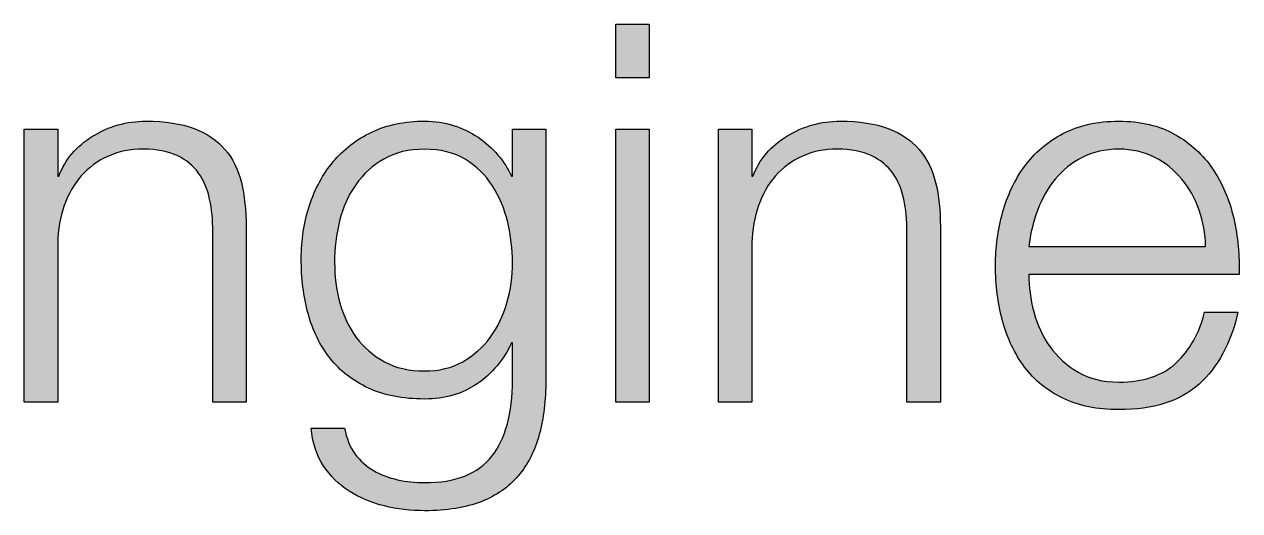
# Paper-space layout 'A4mask' of a CAD drawing. Extents: x 62 to 256, y -11 to 268.
# Drawn here: x 219.66 to 228.97, y 241.75 to 245.48 of the extents above; entities that cross this region are included whole.
import ezdxf
from ezdxf.enums import TextEntityAlignment as Align

# ---------------------------------------------------------------- set-up
doc = ezdxf.new("R2010")
doc.units = 0
doc.layers.get('0').update_dxf_attribs({"linetype": 'CONTINUOUS'})
doc.layers.get('Defpoints').update_dxf_attribs({"linetype": 'CONTINUOUS'})
doc.layers.add('JPP_Mask', color=7, linetype='CONTINUOUS')
doc.styles.add('JPP', font='arial.ttf')

# ---------------------------------------------------------------- blocks, each defined once
blk = doc.blocks.new('A4mask')
at = {"true_color": 0x004a91}
for points in [[(156.2921, 251.2284), (156.0365, 251.2284), (156.0365, 250.8188), (156.2921, 250.8188)], [(156.2921, 250.4252), (156.0365, 250.4252), (156.0365, 248.3325), (156.2921, 248.3325)]]:
    blk.add_hatch(color=154, dxfattribs=at).paths.add_polyline_path(points)
h = blk.add_hatch(color=154, dxfattribs=at)
edge = h.paths.add_edge_path()
edge.add_spline(control_points=[(153.0431, 250.2692), (152.9837, 250.338), (152.9046, 250.3915), (152.806, 250.4294)], knot_values=[5, 5, 5, 5, 6, 6, 6, 6], degree=3, periodic=0)
edge.add_spline(control_points=[(152.806, 250.4294), (152.7072, 250.4671), (152.585, 250.4861), (152.4389, 250.4861)], knot_values=[4, 4, 4, 4, 5, 5, 5, 5], degree=3, periodic=0)
edge.add_spline(control_points=[(152.4389, 250.4861), (152.2903, 250.4861), (152.1535, 250.4477), (152.0293, 250.3705)], knot_values=[3, 3, 3, 3, 4, 4, 4, 4], degree=3, periodic=0)
edge.add_spline(control_points=[(152.0293, 250.3705), (151.9048, 250.2934), (151.8183, 250.1914), (151.7698, 250.0642)], knot_values=[2, 2, 2, 2, 3, 3, 3, 3], degree=3, periodic=0)
edge.add_spline(control_points=[(151.7698, 250.0642), (151.7698, 250.0642), (151.7617, 250.0642), (151.7617, 250.0642)], knot_values=[1.00001, 1.00001, 1.00001, 1.00001, 2, 2, 2, 2], degree=3, periodic=0)
edge.add_spline(control_points=[(151.7617, 250.0642), (151.7617, 250.0642), (151.7617, 250.1545), (151.7617, 250.2447)], knot_values=[0.5, 0.5, 0.5, 0.5, 1, 1, 1, 1], degree=3, periodic=0)
edge.add_spline(control_points=[(151.7617, 250.2447), (151.7617, 250.335), (151.7617, 250.4252), (151.7617, 250.4252), (151.7617, 250.4252), (151.7457, 250.4252), (151.7217, 250.4252)], knot_values=[22.749965, 22.749965, 22.749965, 22.749965, 23.249965, 23.249965, 23.249965, 23.5, 23.5, 23.5, 23.5], degree=3, periodic=0)
edge.add_spline(control_points=[(151.7217, 250.4252), (151.6978, 250.4252), (151.6658, 250.4252), (151.6339, 250.4252)], knot_values=[22.49997, 22.49997, 22.49997, 22.49997, 22.749965, 22.749965, 22.749965, 22.749965], degree=3, periodic=0)
edge.add_spline(control_points=[(151.6339, 250.4252), (151.6179, 250.4252), (151.6019, 250.4252), (151.587, 250.4252)], knot_values=[22.374972, 22.374972, 22.374972, 22.374972, 22.49997, 22.49997, 22.49997, 22.49997], degree=3, periodic=0)
edge.add_spline(control_points=[(151.587, 250.4252), (151.572, 250.4252), (151.558, 250.4252), (151.546, 250.4252)], knot_values=[22.249975, 22.249975, 22.249975, 22.249975, 22.374972, 22.374972, 22.374972, 22.374972], degree=3, periodic=0)
edge.add_spline(control_points=[(151.546, 250.4252), (151.54, 250.4252), (151.5346, 250.4252), (151.5297, 250.4252)], knot_values=[22.187476, 22.187476, 22.187476, 22.187476, 22.249975, 22.249975, 22.249975, 22.249975], degree=3, periodic=0)
edge.add_spline(control_points=[(151.5297, 250.4252), (151.5248, 250.4252), (151.5206, 250.4252), (151.5171, 250.4252)], knot_values=[22.124977, 22.124977, 22.124977, 22.124977, 22.187476, 22.187476, 22.187476, 22.187476], degree=3, periodic=0)
edge.add_spline(control_points=[(151.5061, 250.4252), (151.5061, 250.4252), (151.5061, 250.4252), (151.5061, 250.4252), (151.5061, 250.4252), (151.5061, 250.4252), (151.5061, 250.4252)], knot_values=[21.99998, 21.99998, 21.99998, 21.99998, 22.001425, 22.001425, 22.001425, 22.001445, 22.001445, 22.001445, 22.001445], degree=3, periodic=0)
edge.add_spline(control_points=[(151.5061, 250.4252), (151.5061, 250.4252), (151.5061, 249.902), (151.5061, 249.3788)], knot_values=[21.49999, 21.49999, 21.49999, 21.49999, 21.99998, 21.99998, 21.99998, 21.99998], degree=3, periodic=0)
edge.add_spline(control_points=[(151.5061, 249.3788), (151.5061, 248.8557), (151.5061, 248.3325), (151.5061, 248.3325), (151.5061, 248.3325), (151.5061, 248.3325), (151.5061, 248.3325)], knot_values=[20.999023, 20.999023, 20.999023, 20.999023, 21.499013, 21.499013, 21.499013, 21.49999, 21.49999, 21.49999, 21.49999], degree=3, periodic=0)
edge.add_spline(control_points=[(151.5124, 248.3325), (151.5138, 248.3325), (151.5153, 248.3325), (151.5171, 248.3325)], knot_values=[20.875003, 20.875003, 20.875003, 20.875003, 20.906252, 20.906252, 20.906252, 20.906252], degree=3, periodic=0)
edge.add_spline(control_points=[(151.5171, 248.3325), (151.5206, 248.3325), (151.5248, 248.3325), (151.5297, 248.3325)], knot_values=[20.812504, 20.812504, 20.812504, 20.812504, 20.875003, 20.875003, 20.875003, 20.875003], degree=3, periodic=0)
edge.add_spline(control_points=[(151.5297, 248.3325), (151.5346, 248.3325), (151.54, 248.3325), (151.546, 248.3325)], knot_values=[20.750005, 20.750005, 20.750005, 20.750005, 20.812504, 20.812504, 20.812504, 20.812504], degree=3, periodic=0)
edge.add_spline(control_points=[(151.546, 248.3325), (151.558, 248.3325), (151.572, 248.3325), (151.587, 248.3325)], knot_values=[20.625007, 20.625007, 20.625007, 20.625007, 20.750005, 20.750005, 20.750005, 20.750005], degree=3, periodic=0)
edge.add_spline(control_points=[(151.587, 248.3325), (151.6019, 248.3325), (151.6179, 248.3325), (151.6339, 248.3325)], knot_values=[20.50001, 20.50001, 20.50001, 20.50001, 20.625008, 20.625008, 20.625008, 20.625008], degree=3, periodic=0)
edge.add_spline(control_points=[(151.6339, 248.3325), (151.6658, 248.3325), (151.6978, 248.3325), (151.7217, 248.3325)], knot_values=[20.250015, 20.250015, 20.250015, 20.250015, 20.50001, 20.50001, 20.50001, 20.50001], degree=3, periodic=0)
edge.add_spline(control_points=[(151.7217, 248.3325), (151.7457, 248.3325), (151.7617, 248.3325), (151.7617, 248.3325), (151.7617, 248.3325), (151.7617, 248.3325), (151.7617, 248.3325)], knot_values=[19.999654, 19.999654, 19.999654, 19.999654, 20.249669, 20.249669, 20.249669, 20.250015, 20.250015, 20.250015, 20.250015], degree=3, periodic=0)
edge.add_spline(control_points=[(151.7617, 248.3403), (151.7617, 248.342), (151.7617, 248.344), (151.7617, 248.3462)], knot_values=[19.937521, 19.937521, 19.937521, 19.937521, 19.953146, 19.953146, 19.953146, 19.953146], degree=3, periodic=0)
edge.add_spline(control_points=[(151.7617, 248.3462), (151.7617, 248.3507), (151.7617, 248.3562), (151.7617, 248.3627)], knot_values=[19.906272, 19.906272, 19.906272, 19.906272, 19.937521, 19.937521, 19.937521, 19.937521], degree=3, periodic=0)
edge.add_spline(control_points=[(151.7617, 248.3627), (151.7617, 248.3692), (151.7617, 248.3766), (151.7617, 248.385)], knot_values=[19.875023, 19.875023, 19.875023, 19.875023, 19.906272, 19.906272, 19.906272, 19.906272], degree=3, periodic=0)
edge.add_spline(control_points=[(151.7617, 248.385), (151.7617, 248.4016), (151.7617, 248.4219), (151.7617, 248.4451)], knot_values=[19.812524, 19.812524, 19.812524, 19.812524, 19.875023, 19.875023, 19.875023, 19.875023], degree=3, periodic=0)
edge.add_spline(control_points=[(151.7617, 248.4451), (151.7617, 248.4684), (151.7617, 248.4946), (151.7617, 248.5232)], knot_values=[19.750025, 19.750025, 19.750025, 19.750025, 19.812524, 19.812524, 19.812524, 19.812524], degree=3, periodic=0)
edge.add_spline(control_points=[(151.7617, 248.5232), (151.7617, 248.5805), (151.7617, 248.6472), (151.7617, 248.7187)], knot_values=[19.625028, 19.625028, 19.625028, 19.625028, 19.750025, 19.750025, 19.750025, 19.750025], degree=3, periodic=0)
edge.add_spline(control_points=[(151.7617, 248.7187), (151.7617, 248.7903), (151.7617, 248.8666), (151.7617, 248.9429)], knot_values=[19.50003, 19.50003, 19.50003, 19.50003, 19.625028, 19.625028, 19.625028, 19.625028], degree=3, periodic=0)
edge.add_spline(control_points=[(151.7617, 248.9429), (151.7617, 249.0955), (151.7617, 249.2481), (151.7617, 249.3625)], knot_values=[19.250035, 19.250035, 19.250035, 19.250035, 19.50003, 19.50003, 19.50003, 19.50003], degree=3, periodic=0)
edge.add_spline(control_points=[(151.7617, 249.3625), (151.7617, 249.477), (151.7617, 249.5533), (151.7617, 249.5533), (151.7641, 249.6561), (151.7811, 249.7512), (151.8122, 249.8392)], knot_values=[18, 18, 18, 18, 18.250035, 18.250035, 18.250035, 19.250035, 19.250035, 19.250035, 19.250035], degree=3, periodic=0)
edge.add_spline(control_points=[(151.8122, 249.8392), (151.8432, 249.9269), (151.8866, 250.0028), (151.9421, 250.0664)], knot_values=[17, 17, 17, 17, 18, 18, 18, 18], degree=3, periodic=0)
edge.add_spline(control_points=[(151.9421, 250.0664), (151.9975, 250.1298), (152.065, 250.1798), (152.1449, 250.2165)], knot_values=[16, 16, 16, 16, 17, 17, 17, 17], degree=3, periodic=0)
edge.add_spline(control_points=[(152.1449, 250.2165), (152.2245, 250.253), (152.3159, 250.2712), (152.4187, 250.2712), (152.5214, 250.2712), (152.6072, 250.2549), (152.6762, 250.2224)], knot_values=[14, 14, 14, 14, 15, 15, 15, 16, 16, 16, 16], degree=3, periodic=0)
edge.add_spline(control_points=[(152.6762, 250.2224), (152.7452, 250.1901), (152.7999, 250.1455), (152.8405, 250.0886)], knot_values=[13, 13, 13, 13, 14, 14, 14, 14], degree=3, periodic=0)
edge.add_spline(control_points=[(152.8405, 250.0886), (152.881, 250.0319), (152.9093, 249.9649), (152.9256, 249.8878)], knot_values=[12, 12, 12, 12, 13, 13, 13, 13], degree=3, periodic=0)
edge.add_spline(control_points=[(152.9256, 249.8878), (152.9418, 249.8109), (152.95, 249.7276), (152.95, 249.6384)], knot_values=[11, 11, 11, 11, 12, 12, 12, 12], degree=3, periodic=0)
edge.add_spline(control_points=[(152.95, 249.6384), (152.95, 249.6384), (152.95, 248.3325), (152.95, 248.3325), (152.95, 248.3325), (153.0139, 248.3325), (153.0777, 248.3325)], knot_values=[9.5, 9.5, 9.5, 9.5, 10.5, 10.5, 10.5, 11, 11, 11, 11], degree=3, periodic=0)
edge.add_spline(control_points=[(153.0777, 248.3325), (153.1416, 248.3325), (153.2055, 248.3325), (153.2055, 248.3325), (153.2055, 248.3325), (153.2055, 248.6691), (153.2055, 249.0058)], knot_values=[8.5, 8.5, 8.5, 8.5, 9, 9, 9, 9.5, 9.5, 9.5, 9.5], degree=3, periodic=0)
edge.add_spline(control_points=[(153.2055, 249.0058), (153.2055, 249.3424), (153.2055, 249.679), (153.2055, 249.679), (153.2055, 249.8032), (153.1932, 249.9156), (153.169, 250.0157)], knot_values=[7, 7, 7, 7, 7.5, 7.5, 7.5, 8.5, 8.5, 8.5, 8.5], degree=3, periodic=0)
edge.add_spline(control_points=[(153.169, 250.0157), (153.1446, 250.1157), (153.1028, 250.2002), (153.0431, 250.2692)], knot_values=[6, 6, 6, 6, 7, 7, 7, 7], degree=3, periodic=0)
h = blk.add_hatch(color=154, dxfattribs=at)
edge = h.paths.add_edge_path()
edge.add_spline(control_points=[(155.501, 248.5028), (155.501, 248.5028), (155.501, 250.4252), (155.501, 250.4252), (155.501, 250.4252), (155.4372, 250.4252), (155.3733, 250.4252)], knot_values=[32.5, 32.5, 32.5, 32.5, 33.5, 33.5, 33.5, 34, 34, 34, 34], degree=3, periodic=0)
edge.add_spline(control_points=[(155.3733, 250.4252), (155.3094, 250.4252), (155.2455, 250.4252), (155.2455, 250.4252), (155.2455, 250.4252), (155.2455, 250.335), (155.2455, 250.2447)], knot_values=[31.5, 31.5, 31.5, 31.5, 32, 32, 32, 32.5, 32.5, 32.5, 32.5], degree=3, periodic=0)
edge.add_spline(control_points=[(155.2455, 250.2447), (155.2455, 250.1545), (155.2455, 250.0642), (155.2455, 250.0642), (155.2455, 250.0642), (155.2455, 250.0642), (155.2455, 250.0642)], knot_values=[30.99999, 30.99999, 30.99999, 30.99999, 31.249995, 31.249995, 31.249995, 31.5, 31.5, 31.5, 31.5], degree=3, periodic=0)
edge.add_spline(control_points=[(155.2455, 250.0642), (155.2455, 250.0642), (155.2374, 250.0642), (155.2374, 250.0642)], knot_values=[30.00001, 30.00001, 30.00001, 30.00001, 30.99999, 30.99999, 30.99999, 30.99999], degree=3, periodic=0)
edge.add_spline(control_points=[(155.2374, 250.0642), (155.213, 250.1211), (155.1787, 250.1751), (155.1341, 250.2266)], knot_values=[29, 29, 29, 29, 30, 30, 30, 30], degree=3, periodic=0)
edge.add_spline(control_points=[(155.1341, 250.2266), (155.0895, 250.2779), (155.0387, 250.3232), (154.9818, 250.3624)], knot_values=[28, 28, 28, 28, 29, 29, 29, 29], degree=3, periodic=0)
edge.add_spline(control_points=[(154.9818, 250.3624), (154.9251, 250.4016), (154.8623, 250.4319), (154.7933, 250.4536), (154.7243, 250.4753), (154.6506, 250.4861), (154.5722, 250.4861)], knot_values=[26, 26, 26, 26, 27, 27, 27, 28, 28, 28, 28], degree=3, periodic=0)
edge.add_spline(control_points=[(154.5722, 250.4861), (154.4207, 250.4861), (154.2864, 250.4582), (154.1686, 250.403)], knot_values=[25, 25, 25, 25, 26, 26, 26, 26], degree=3, periodic=0)
edge.add_spline(control_points=[(154.1686, 250.403), (154.051, 250.3476), (153.9525, 250.2717), (153.8726, 250.1758)], knot_values=[24, 24, 24, 24, 25, 25, 25, 25], degree=3, periodic=0)
edge.add_spline(control_points=[(153.8726, 250.1758), (153.7928, 250.0797), (153.7319, 249.9676), (153.69, 249.8392), (153.6481, 249.7108), (153.6272, 249.5748), (153.6272, 249.4316)], knot_values=[22, 22, 22, 22, 23, 23, 23, 24, 24, 24, 24], degree=3, periodic=0)
edge.add_spline(control_points=[(153.6272, 249.4316), (153.6272, 249.2828), (153.6449, 249.143), (153.6799, 249.0117)], knot_values=[21, 21, 21, 21, 22, 22, 22, 22], degree=3, periodic=0)
edge.add_spline(control_points=[(153.6799, 249.0117), (153.7151, 248.8806), (153.7713, 248.7665), (153.8482, 248.6691)], knot_values=[20, 20, 20, 20, 21, 21, 21, 21], degree=3, periodic=0)
edge.add_spline(control_points=[(153.8482, 248.6691), (153.9253, 248.5718), (154.0234, 248.4954), (154.1425, 248.44)], knot_values=[19, 19, 19, 19, 20, 20, 20, 20], degree=3, periodic=0)
edge.add_spline(control_points=[(154.1425, 248.44), (154.2612, 248.3845), (154.4047, 248.3567), (154.5722, 248.3567)], knot_values=[18, 18, 18, 18, 19, 19, 19, 19], degree=3, periodic=0)
edge.add_spline(control_points=[(154.5722, 248.3567), (154.7265, 248.3567), (154.8608, 248.3958), (154.9759, 248.4745)], knot_values=[17, 17, 17, 17, 18, 18, 18, 18], degree=3, periodic=0)
edge.add_spline(control_points=[(154.9759, 248.4745), (155.0907, 248.5528), (155.178, 248.6568), (155.2374, 248.7867)], knot_values=[16, 16, 16, 16, 17, 17, 17, 17], degree=3, periodic=0)
edge.add_spline(control_points=[(155.2374, 248.7867), (155.2374, 248.7867), (155.2455, 248.7867), (155.2455, 248.7867)], knot_values=[15.00001, 15.00001, 15.00001, 15.00001, 16, 16, 16, 16], degree=3, periodic=0)
edge.add_spline(control_points=[(155.2455, 248.7867), (155.2455, 248.7867), (155.2455, 248.7157), (155.2455, 248.6447)], knot_values=[14.5, 14.5, 14.5, 14.5, 15, 15, 15, 15], degree=3, periodic=0)
edge.add_spline(control_points=[(155.2455, 248.6447), (155.2455, 248.5738), (155.2455, 248.5028), (155.2455, 248.5028), (155.2455, 248.2487), (155.1928, 248.054), (155.0873, 247.9187), (154.9818, 247.7835), (154.81, 247.7159), (154.5722, 247.7159)], knot_values=[12, 12, 12, 12, 12.5, 12.5, 12.5, 13.5, 13.5, 13.5, 14.5, 14.5, 14.5, 14.5], degree=3, periodic=0)
edge.add_spline(control_points=[(154.5722, 247.7159), (154.502, 247.7159), (154.433, 247.7233), (154.3655, 247.7384)], knot_values=[11, 11, 11, 11, 12, 12, 12, 12], degree=3, periodic=0)
edge.add_spline(control_points=[(154.3655, 247.7384), (154.2977, 247.7531), (154.2363, 247.7768), (154.1809, 247.8093)], knot_values=[10, 10, 10, 10, 11, 11, 11, 11], degree=3, periodic=0)
edge.add_spline(control_points=[(154.1809, 247.8093), (154.1255, 247.8416), (154.0781, 247.8842), (154.039, 247.937), (153.9998, 247.9897), (153.9734, 248.0553), (153.9598, 248.1336)], knot_values=[8, 8, 8, 8, 9, 9, 9, 10, 10, 10, 10], degree=3, periodic=0)
edge.add_spline(control_points=[(153.9598, 248.1336), (153.9598, 248.1336), (153.7043, 248.1336), (153.7043, 248.1336), (153.7124, 248.023), (153.7427, 247.9276), (153.7955, 247.8478), (153.8482, 247.7679), (153.9145, 247.7024), (153.9943, 247.6511)], knot_values=[5, 5, 5, 5, 6, 6, 6, 7, 7, 7, 8, 8, 8, 8], degree=3, periodic=0)
edge.add_spline(control_points=[(153.9943, 247.6511), (154.0739, 247.5996), (154.1639, 247.5619), (154.2639, 247.5375), (154.364, 247.5131), (154.4668, 247.501), (154.5722, 247.501)], knot_values=[3, 3, 3, 3, 4, 4, 4, 5, 5, 5, 5], degree=3, periodic=0)
edge.add_spline(control_points=[(154.5722, 247.501), (154.7425, 247.501), (154.8867, 247.524), (155.0042, 247.57)], knot_values=[2, 2, 2, 2, 3, 3, 3, 3], degree=3, periodic=0)
edge.add_spline(control_points=[(155.0042, 247.57), (155.1218, 247.6159), (155.2172, 247.6822), (155.2901, 247.7687), (155.363, 247.8552), (155.4165, 247.9606), (155.4503, 248.0851)], knot_values=[0, 0, 0, 0, 1, 1, 1, 2, 2, 2, 2], degree=3, periodic=0)
edge.add_spline(control_points=[(155.4503, 248.0851), (155.484, 248.2095), (155.501, 248.3488), (155.501, 248.5028)], knot_values=[34, 34, 34, 34, 35, 35, 35, 35], degree=3, periodic=0)
edge = h.paths.add_edge_path(flags=16)
edge.add_spline(control_points=[(155.2455, 249.4033), (155.2455, 249.2978), (155.2314, 249.195), (155.2029, 249.095)], knot_values=[2, 2, 2, 2, 3, 3, 3, 3], degree=3, periodic=0)
edge.add_spline(control_points=[(155.2029, 249.095), (155.1745, 248.9949), (155.1319, 248.9065), (155.0752, 248.8293)], knot_values=[1, 1, 1, 1, 2, 2, 2, 2], degree=3, periodic=0)
edge.add_spline(control_points=[(155.0752, 248.8293), (155.0183, 248.7522), (154.948, 248.6901), (154.8643, 248.6428)], knot_values=[0, 0, 0, 0, 1, 1, 1, 1], degree=3, periodic=0)
edge.add_spline(control_points=[(154.8643, 248.6428), (154.7805, 248.5955), (154.6831, 248.5718), (154.5722, 248.5718)], knot_values=[15, 15, 15, 15, 16, 16, 16, 16], degree=3, periodic=0)
edge.add_spline(control_points=[(154.5722, 248.5718), (154.4532, 248.5718), (154.3504, 248.5955), (154.2639, 248.6428), (154.1775, 248.6901), (154.1057, 248.7522), (154.0491, 248.8293), (153.9924, 248.9065), (153.9502, 248.9949), (153.9234, 249.095)], knot_values=[12, 12, 12, 12, 13, 13, 13, 14, 14, 14, 15, 15, 15, 15], degree=3, periodic=0)
edge.add_spline(control_points=[(153.9234, 249.095), (153.8963, 249.195), (153.8827, 249.2978), (153.8827, 249.4033)], knot_values=[11, 11, 11, 11, 12, 12, 12, 12], degree=3, periodic=0)
edge.add_spline(control_points=[(153.8827, 249.4033), (153.8827, 249.5112), (153.8955, 249.6174), (153.9214, 249.7217)], knot_values=[10, 10, 10, 10, 11, 11, 11, 11], degree=3, periodic=0)
edge.add_spline(control_points=[(153.9214, 249.7217), (153.947, 249.8257), (153.9882, 249.9183), (154.0451, 249.9994)], knot_values=[9, 9, 9, 9, 10, 10, 10, 10], degree=3, periodic=0)
edge.add_spline(control_points=[(154.0451, 249.9994), (154.1018, 250.0805), (154.1735, 250.146), (154.26, 250.196), (154.3465, 250.2461), (154.4505, 250.2712), (154.5722, 250.2712), (154.694, 250.2712), (154.7975, 250.2453), (154.8825, 250.1941)], knot_values=[6, 6, 6, 6, 7, 7, 7, 8, 8, 8, 9, 9, 9, 9], degree=3, periodic=0)
edge.add_spline(control_points=[(154.8825, 250.1941), (154.9678, 250.1428), (155.0373, 250.075), (155.0915, 249.9913)], knot_values=[5, 5, 5, 5, 6, 6, 6, 6], degree=3, periodic=0)
edge.add_spline(control_points=[(155.0915, 249.9913), (155.1454, 249.9075), (155.1846, 249.8141), (155.209, 249.7116)], knot_values=[4, 4, 4, 4, 5, 5, 5, 5], degree=3, periodic=0)
edge.add_spline(control_points=[(155.209, 249.7116), (155.2334, 249.6085), (155.2455, 249.506), (155.2455, 249.4033)], knot_values=[3, 3, 3, 3, 4, 4, 4, 4], degree=3, periodic=0)
h = blk.add_hatch(color=154, dxfattribs=at)
edge = h.paths.add_edge_path()
edge.add_spline(control_points=[(157.1295, 249.8392), (157.1605, 249.9269), (157.2039, 250.0028), (157.2593, 250.0664)], knot_values=[17, 17, 17, 17, 18, 18, 18, 18], degree=3, periodic=0)
edge.add_spline(control_points=[(157.2593, 250.0664), (157.3146, 250.1298), (157.3823, 250.1798), (157.4619, 250.2165)], knot_values=[16, 16, 16, 16, 17, 17, 17, 17], degree=3, periodic=0)
edge.add_spline(control_points=[(157.4619, 250.2165), (157.5418, 250.253), (157.6329, 250.2712), (157.7357, 250.2712), (157.8385, 250.2712), (157.9245, 250.2549), (157.9932, 250.2224)], knot_values=[14, 14, 14, 14, 15, 15, 15, 16, 16, 16, 16], degree=3, periodic=0)
edge.add_spline(control_points=[(157.9932, 250.2224), (158.0622, 250.1901), (158.1169, 250.1455), (158.1576, 250.0886)], knot_values=[13, 13, 13, 13, 14, 14, 14, 14], degree=3, periodic=0)
edge.add_spline(control_points=[(158.1576, 250.0886), (158.1983, 250.0319), (158.2266, 249.9649), (158.2429, 249.8878)], knot_values=[12, 12, 12, 12, 13, 13, 13, 13], degree=3, periodic=0)
edge.add_spline(control_points=[(158.2429, 249.8878), (158.2589, 249.8109), (158.267, 249.7276), (158.267, 249.6384)], knot_values=[11, 11, 11, 11, 12, 12, 12, 12], degree=3, periodic=0)
edge.add_spline(control_points=[(158.267, 249.6384), (158.267, 249.6384), (158.267, 248.3325), (158.267, 248.3325), (158.267, 248.3325), (158.3309, 248.3325), (158.3948, 248.3325)], knot_values=[9.5, 9.5, 9.5, 9.5, 10.5, 10.5, 10.5, 11, 11, 11, 11], degree=3, periodic=0)
edge.add_spline(control_points=[(158.3948, 248.3325), (158.4587, 248.3325), (158.5226, 248.3325), (158.5226, 248.3325), (158.5226, 248.3325), (158.5226, 248.6691), (158.5226, 249.0058)], knot_values=[8.5, 8.5, 8.5, 8.5, 9, 9, 9, 9.5, 9.5, 9.5, 9.5], degree=3, periodic=0)
edge.add_spline(control_points=[(158.5226, 249.0058), (158.5226, 249.3424), (158.5226, 249.679), (158.5226, 249.679), (158.5226, 249.8032), (158.5105, 249.9156), (158.4861, 250.0157), (158.4617, 250.1157), (158.4198, 250.2002), (158.3604, 250.2692)], knot_values=[6, 6, 6, 6, 6.5, 6.5, 6.5, 7.5, 7.5, 7.5, 8.5, 8.5, 8.5, 8.5], degree=3, periodic=0)
edge.add_spline(control_points=[(158.3604, 250.2692), (158.3008, 250.338), (158.2219, 250.3915), (158.1231, 250.4294)], knot_values=[5, 5, 5, 5, 6, 6, 6, 6], degree=3, periodic=0)
edge.add_spline(control_points=[(158.1231, 250.4294), (158.0243, 250.4671), (157.902, 250.4861), (157.7562, 250.4861)], knot_values=[4, 4, 4, 4, 5, 5, 5, 5], degree=3, periodic=0)
edge.add_spline(control_points=[(157.7562, 250.4861), (157.6073, 250.4861), (157.4708, 250.4477), (157.3463, 250.3705)], knot_values=[3, 3, 3, 3, 4, 4, 4, 4], degree=3, periodic=0)
edge.add_spline(control_points=[(157.3463, 250.3705), (157.2221, 250.2934), (157.1356, 250.1914), (157.0868, 250.0642)], knot_values=[2, 2, 2, 2, 3, 3, 3, 3], degree=3, periodic=0)
edge.add_spline(control_points=[(157.0868, 250.0642), (157.0868, 250.0642), (157.0787, 250.0642), (157.0787, 250.0642)], knot_values=[1.00001, 1.00001, 1.00001, 1.00001, 2, 2, 2, 2], degree=3, periodic=0)
edge.add_spline(control_points=[(157.0787, 250.0642), (157.0787, 250.0642), (157.0787, 250.1545), (157.0787, 250.2447)], knot_values=[0.5, 0.5, 0.5, 0.5, 1, 1, 1, 1], degree=3, periodic=0)
edge.add_spline(control_points=[(157.0787, 250.2447), (157.0787, 250.335), (157.0787, 250.4252), (157.0787, 250.4252), (157.0787, 250.4252), (157.0627, 250.4252), (157.0388, 250.4252)], knot_values=[22.749965, 22.749965, 22.749965, 22.749965, 23.249965, 23.249965, 23.249965, 23.5, 23.5, 23.5, 23.5], degree=3, periodic=0)
edge.add_spline(control_points=[(157.0388, 250.4252), (157.0148, 250.4252), (156.9829, 250.4252), (156.9509, 250.4252)], knot_values=[22.49997, 22.49997, 22.49997, 22.49997, 22.749965, 22.749965, 22.749965, 22.749965], degree=3, periodic=0)
edge.add_spline(control_points=[(156.9509, 250.4252), (156.935, 250.4252), (156.919, 250.4252), (156.904, 250.4252)], knot_values=[22.374972, 22.374972, 22.374972, 22.374972, 22.49997, 22.49997, 22.49997, 22.49997], degree=3, periodic=0)
edge.add_spline(control_points=[(156.904, 250.4252), (156.889, 250.4252), (156.8751, 250.4252), (156.8631, 250.4252)], knot_values=[22.249975, 22.249975, 22.249975, 22.249975, 22.374972, 22.374972, 22.374972, 22.374972], degree=3, periodic=0)
edge.add_spline(control_points=[(156.8631, 250.4252), (156.8571, 250.4252), (156.8516, 250.4252), (156.8467, 250.4252)], knot_values=[22.187476, 22.187476, 22.187476, 22.187476, 22.249975, 22.249975, 22.249975, 22.249975], degree=3, periodic=0)
edge.add_spline(control_points=[(156.8467, 250.4252), (156.8419, 250.4252), (156.8376, 250.4252), (156.8341, 250.4252)], knot_values=[22.124977, 22.124977, 22.124977, 22.124977, 22.187476, 22.187476, 22.187476, 22.187476], degree=3, periodic=0)
edge.add_spline(control_points=[(156.8232, 250.4252), (156.8232, 250.4252), (156.8232, 250.4252), (156.8232, 250.4252), (156.8232, 250.4252), (156.8232, 250.4252), (156.8232, 250.4252)], knot_values=[21.99998, 21.99998, 21.99998, 21.99998, 22.001425, 22.001425, 22.001425, 22.001445, 22.001445, 22.001445, 22.001445], degree=3, periodic=0)
edge.add_spline(control_points=[(156.8232, 250.4252), (156.8232, 250.4252), (156.8232, 249.902), (156.8232, 249.3788)], knot_values=[21.49999, 21.49999, 21.49999, 21.49999, 21.99998, 21.99998, 21.99998, 21.99998], degree=3, periodic=0)
edge.add_spline(control_points=[(156.8232, 249.3788), (156.8232, 248.8557), (156.8232, 248.3325), (156.8232, 248.3325), (156.8232, 248.3325), (156.8232, 248.3325), (156.8232, 248.3325)], knot_values=[20.999023, 20.999023, 20.999023, 20.999023, 21.499013, 21.499013, 21.499013, 21.49999, 21.49999, 21.49999, 21.49999], degree=3, periodic=0)
edge.add_spline(control_points=[(156.8295, 248.3325), (156.8308, 248.3325), (156.8324, 248.3325), (156.8341, 248.3325)], knot_values=[20.875002, 20.875002, 20.875002, 20.875002, 20.906252, 20.906252, 20.906252, 20.906252], degree=3, periodic=0)
edge.add_spline(control_points=[(156.8341, 248.3325), (156.8376, 248.3325), (156.8419, 248.3325), (156.8467, 248.3325)], knot_values=[20.812504, 20.812504, 20.812504, 20.812504, 20.875002, 20.875002, 20.875002, 20.875002], degree=3, periodic=0)
edge.add_spline(control_points=[(156.8467, 248.3325), (156.8516, 248.3325), (156.8571, 248.3325), (156.8631, 248.3325)], knot_values=[20.750005, 20.750005, 20.750005, 20.750005, 20.812504, 20.812504, 20.812504, 20.812504], degree=3, periodic=0)
edge.add_spline(control_points=[(156.8631, 248.3325), (156.8751, 248.3325), (156.889, 248.3325), (156.904, 248.3325)], knot_values=[20.625007, 20.625007, 20.625007, 20.625007, 20.750005, 20.750005, 20.750005, 20.750005], degree=3, periodic=0)
edge.add_spline(control_points=[(156.904, 248.3325), (156.919, 248.3325), (156.935, 248.3325), (156.9509, 248.3325)], knot_values=[20.50001, 20.50001, 20.50001, 20.50001, 20.625007, 20.625007, 20.625007, 20.625007], degree=3, periodic=0)
edge.add_spline(control_points=[(156.9509, 248.3325), (156.9829, 248.3325), (157.0148, 248.3325), (157.0388, 248.3325)], knot_values=[20.250015, 20.250015, 20.250015, 20.250015, 20.50001, 20.50001, 20.50001, 20.50001], degree=3, periodic=0)
edge.add_spline(control_points=[(157.0388, 248.3325), (157.0627, 248.3325), (157.0787, 248.3325), (157.0787, 248.3325), (157.0787, 248.3325), (157.0787, 248.3325), (157.0787, 248.3325)], knot_values=[19.999654, 19.999654, 19.999654, 19.999654, 20.249669, 20.249669, 20.249669, 20.250015, 20.250015, 20.250015, 20.250015], degree=3, periodic=0)
edge.add_spline(control_points=[(157.0787, 248.3403), (157.0787, 248.342), (157.0787, 248.344), (157.0787, 248.3462)], knot_values=[19.937521, 19.937521, 19.937521, 19.937521, 19.953146, 19.953146, 19.953146, 19.953146], degree=3, periodic=0)
edge.add_spline(control_points=[(157.0787, 248.3462), (157.0787, 248.3507), (157.0787, 248.3562), (157.0787, 248.3627)], knot_values=[19.906272, 19.906272, 19.906272, 19.906272, 19.937521, 19.937521, 19.937521, 19.937521], degree=3, periodic=0)
edge.add_spline(control_points=[(157.0787, 248.3627), (157.0787, 248.3692), (157.0787, 248.3766), (157.0787, 248.385)], knot_values=[19.875023, 19.875023, 19.875023, 19.875023, 19.906272, 19.906272, 19.906272, 19.906272], degree=3, periodic=0)
edge.add_spline(control_points=[(157.0787, 248.385), (157.0787, 248.4016), (157.0787, 248.4219), (157.0787, 248.4451)], knot_values=[19.812524, 19.812524, 19.812524, 19.812524, 19.875023, 19.875023, 19.875023, 19.875023], degree=3, periodic=0)
edge.add_spline(control_points=[(157.0787, 248.4451), (157.0787, 248.4684), (157.0787, 248.4946), (157.0787, 248.5232)], knot_values=[19.750025, 19.750025, 19.750025, 19.750025, 19.812524, 19.812524, 19.812524, 19.812524], degree=3, periodic=0)
edge.add_spline(control_points=[(157.0787, 248.5232), (157.0787, 248.5805), (157.0787, 248.6472), (157.0787, 248.7187)], knot_values=[19.625028, 19.625028, 19.625028, 19.625028, 19.750025, 19.750025, 19.750025, 19.750025], degree=3, periodic=0)
edge.add_spline(control_points=[(157.0787, 248.7187), (157.0787, 248.7903), (157.0787, 248.8666), (157.0787, 248.9429)], knot_values=[19.50003, 19.50003, 19.50003, 19.50003, 19.625028, 19.625028, 19.625028, 19.625028], degree=3, periodic=0)
edge.add_spline(control_points=[(157.0787, 248.9429), (157.0787, 249.0955), (157.0787, 249.2481), (157.0787, 249.3625)], knot_values=[19.250035, 19.250035, 19.250035, 19.250035, 19.50003, 19.50003, 19.50003, 19.50003], degree=3, periodic=0)
edge.add_spline(control_points=[(157.0787, 249.3625), (157.0787, 249.477), (157.0787, 249.5533), (157.0787, 249.5533), (157.0814, 249.6561), (157.0984, 249.7512), (157.1295, 249.8392)], knot_values=[18, 18, 18, 18, 18.250035, 18.250035, 18.250035, 19.250035, 19.250035, 19.250035, 19.250035], degree=3, periodic=0)
h = blk.add_hatch(color=154, dxfattribs=at)
edge = h.paths.add_edge_path()
edge.add_spline(control_points=[(159.2, 249.3099), (159.2, 249.3099), (160.8102, 249.3099), (160.8102, 249.3099), (160.8154, 249.456), (160.8021, 249.5999), (160.7696, 249.7419), (160.737, 249.8838), (160.6838, 250.0095), (160.6094, 250.1192)], knot_values=[18, 18, 18, 18, 19, 19, 19, 20, 20, 20, 21, 21, 21, 21], degree=3, periodic=0)
edge.add_spline(control_points=[(160.6094, 250.1192), (160.5349, 250.2286), (160.4383, 250.317), (160.3193, 250.3848)], knot_values=[17, 17, 17, 17, 18, 18, 18, 18], degree=3, periodic=0)
edge.add_spline(control_points=[(160.3193, 250.3848), (160.2003, 250.4523), (160.0571, 250.4861), (159.8895, 250.4861)], knot_values=[16, 16, 16, 16, 17, 17, 17, 17], degree=3, periodic=0)
edge.add_spline(control_points=[(159.8895, 250.4861), (159.7244, 250.4861), (159.5817, 250.4543), (159.4615, 250.3907), (159.3412, 250.3271), (159.2431, 250.2434), (159.1675, 250.1394)], knot_values=[14, 14, 14, 14, 15, 15, 15, 16, 16, 16, 16], degree=3, periodic=0)
edge.add_spline(control_points=[(159.1675, 250.1394), (159.0918, 250.0351), (159.0356, 249.9168), (158.9992, 249.7845)], knot_values=[13, 13, 13, 13, 14, 14, 14, 14], degree=3, periodic=0)
edge.add_spline(control_points=[(158.9992, 249.7845), (158.9627, 249.6519), (158.9445, 249.5169), (158.9445, 249.3789)], knot_values=[12, 12, 12, 12, 13, 13, 13, 13], degree=3, periodic=0)
edge.add_spline(control_points=[(158.9445, 249.3789), (158.9445, 249.23), (158.9627, 249.0888), (158.9992, 248.955), (159.0356, 248.8212), (159.0918, 248.7036), (159.1675, 248.6021)], knot_values=[10, 10, 10, 10, 11, 11, 11, 12, 12, 12, 12], degree=3, periodic=0)
edge.add_spline(control_points=[(159.1675, 248.6021), (159.2431, 248.5008), (159.3412, 248.421), (159.4615, 248.3628), (159.5817, 248.3047), (159.7244, 248.2756), (159.8895, 248.2756)], knot_values=[8, 8, 8, 8, 9, 9, 9, 10, 10, 10, 10], degree=3, periodic=0)
edge.add_spline(control_points=[(159.8895, 248.2756), (160.1545, 248.2756), (160.3592, 248.3406), (160.5039, 248.4703)], knot_values=[7, 7, 7, 7, 8, 8, 8, 8], degree=3, periodic=0)
edge.add_spline(control_points=[(160.5039, 248.4703), (160.6486, 248.6001), (160.7479, 248.784), (160.8021, 249.022)], knot_values=[6, 6, 6, 6, 7, 7, 7, 7], degree=3, periodic=0)
edge.add_spline(control_points=[(160.8021, 249.022), (160.8021, 249.022), (160.5465, 249.022), (160.5465, 249.022), (160.5059, 248.8596), (160.4329, 248.73), (160.3274, 248.6327), (160.222, 248.5353), (160.0761, 248.4865), (159.8895, 248.4865)], knot_values=[3, 3, 3, 3, 4, 4, 4, 5, 5, 5, 6, 6, 6, 6], degree=3, periodic=0)
edge.add_spline(control_points=[(159.8895, 248.4865), (159.7678, 248.4865), (159.6636, 248.5122), (159.5771, 248.5637)], knot_values=[2, 2, 2, 2, 3, 3, 3, 3], degree=3, periodic=0)
edge.add_spline(control_points=[(159.5771, 248.5637), (159.4906, 248.6149), (159.4188, 248.6797), (159.3622, 248.7583)], knot_values=[1, 1, 1, 1, 2, 2, 2, 2], degree=3, periodic=0)
edge.add_spline(control_points=[(159.3622, 248.7583), (159.3055, 248.8367), (159.2641, 248.9252), (159.2385, 249.024)], knot_values=[0, 0, 0, 0, 1, 1, 1, 1], degree=3, periodic=0)
edge.add_spline(control_points=[(159.2385, 249.024), (159.2128, 249.1226), (159.2, 249.2179), (159.2, 249.3099)], knot_values=[21, 21, 21, 21, 22, 22, 22, 22], degree=3, periodic=0)
edge = h.paths.add_edge_path(flags=16)
edge.add_spline(control_points=[(160.5547, 249.5248), (160.5547, 249.5248), (159.2, 249.5248), (159.2, 249.5248), (159.2106, 249.6194), (159.233, 249.712), (159.2668, 249.8027)], knot_values=[6, 6, 6, 6, 7, 7, 7, 8, 8, 8, 8], degree=3, periodic=0)
edge.add_spline(control_points=[(159.2668, 249.8027), (159.3006, 249.8932), (159.3459, 249.973), (159.4028, 250.042)], knot_values=[5, 5, 5, 5, 6, 6, 6, 6], degree=3, periodic=0)
edge.add_spline(control_points=[(159.4028, 250.042), (159.4595, 250.111), (159.5285, 250.1662), (159.6096, 250.2084)], knot_values=[4, 4, 4, 4, 5, 5, 5, 5], degree=3, periodic=0)
edge.add_spline(control_points=[(159.6096, 250.2084), (159.6907, 250.2503), (159.7841, 250.2712), (159.8895, 250.2712)], knot_values=[3, 3, 3, 3, 4, 4, 4, 4], degree=3, periodic=0)
edge.add_spline(control_points=[(159.8895, 250.2712), (159.9921, 250.2712), (160.0842, 250.2503), (160.1653, 250.2084)], knot_values=[2, 2, 2, 2, 3, 3, 3, 3], degree=3, periodic=0)
edge.add_spline(control_points=[(160.1653, 250.2084), (160.2464, 250.1662), (160.3154, 250.111), (160.3721, 250.042)], knot_values=[1, 1, 1, 1, 2, 2, 2, 2], degree=3, periodic=0)
edge.add_spline(control_points=[(160.3721, 250.042), (160.429, 249.973), (160.4728, 249.8939), (160.5039, 249.8047)], knot_values=[0, 0, 0, 0, 1, 1, 1, 1], degree=3, periodic=0)
edge.add_spline(control_points=[(160.5039, 249.8047), (160.5349, 249.7155), (160.552, 249.6221), (160.5547, 249.5248)], knot_values=[8, 8, 8, 8, 9, 9, 9, 9], degree=3, periodic=0)
at = {"layer": 'Defpoints', "color": 154, "true_color": 0x004a91}
for points in [[(156.2921, 251.2284), (156.2921, 250.8188), (156.0365, 250.8188), (156.0365, 251.2284), (156.2921, 251.2284)], [(156.2921, 250.4252), (156.2921, 248.3325), (156.0365, 248.3325), (156.0365, 250.4252), (156.2921, 250.4252)]]:
    blk.add_lwpolyline(points, dxfattribs=at)
for points in [[(151.5061, 248.3325), (151.5061, 248.3325), (151.5061, 250.4252), (151.5061, 250.4252)], [(151.5061, 250.4252), (151.5061, 250.4252), (151.7617, 250.4252), (151.7617, 250.4252)], [(151.7617, 250.4252), (151.7617, 250.4252), (151.7617, 250.0642), (151.7617, 250.0642)], [(152.806, 250.4294), (152.9046, 250.3915), (152.9837, 250.338), (153.0431, 250.2692)], [(155.2455, 250.0642), (155.2455, 250.0642), (155.2455, 250.4252), (155.2455, 250.4252)], [(155.2455, 250.4252), (155.2455, 250.4252), (155.501, 250.4252), (155.501, 250.4252)], [(155.501, 250.4252), (155.501, 250.4252), (155.501, 248.5028), (155.501, 248.5028)], [(156.8232, 248.3325), (156.8232, 248.3325), (156.8232, 250.4252), (156.8232, 250.4252)], [(156.8232, 250.4252), (156.8232, 250.4252), (157.0787, 250.4252), (157.0787, 250.4252)], [(157.0787, 250.4252), (157.0787, 250.4252), (157.0787, 250.0642), (157.0787, 250.0642)], [(158.1231, 250.4294), (158.2219, 250.3915), (158.3008, 250.338), (158.3604, 250.2692)], [(151.7698, 250.0642), (151.8183, 250.1914), (151.9048, 250.2934), (152.0293, 250.3705)], [(153.8726, 250.1758), (153.9525, 250.2717), (154.051, 250.3476), (154.1686, 250.403)], [(154.9818, 250.3624), (155.0387, 250.3232), (155.0895, 250.2779), (155.1341, 250.2266)], [(157.0868, 250.0642), (157.1356, 250.1914), (157.2221, 250.2934), (157.3463, 250.3705)], [(160.3193, 250.3848), (160.4383, 250.317), (160.5349, 250.2286), (160.6094, 250.1192)], [(153.0431, 250.2692), (153.1028, 250.2002), (153.1446, 250.1157), (153.169, 250.0157)], [(152.1449, 250.2165), (152.065, 250.1798), (151.9975, 250.1298), (151.9421, 250.0664)], [(152.8405, 250.0886), (152.7999, 250.1455), (152.7452, 250.1901), (152.6762, 250.2224)], [(155.0915, 249.9913), (155.0373, 250.075), (154.9678, 250.1428), (154.8825, 250.1941)], [(155.1341, 250.2266), (155.1787, 250.1751), (155.213, 250.1211), (155.2374, 250.0642)], [(157.4619, 250.2165), (157.3823, 250.1798), (157.3146, 250.1298), (157.2593, 250.0664)], [(158.1576, 250.0886), (158.1169, 250.1455), (158.0622, 250.1901), (157.9932, 250.2224)], [(159.6096, 250.2084), (159.5285, 250.1662), (159.4595, 250.111), (159.4028, 250.042)], [(160.3721, 250.042), (160.3154, 250.111), (160.2464, 250.1662), (160.1653, 250.2084)], [(151.7617, 250.0642), (151.7617, 250.0642), (151.7698, 250.0642), (151.7698, 250.0642)], [(151.9421, 250.0664), (151.8866, 250.0028), (151.8432, 249.9269), (151.8122, 249.8392)], [(152.9256, 249.8878), (152.9093, 249.9649), (152.881, 250.0319), (152.8405, 250.0886)], [(155.2374, 250.0642), (155.2374, 250.0642), (155.2455, 250.0642), (155.2455, 250.0642)], [(157.0787, 250.0642), (157.0787, 250.0642), (157.0868, 250.0642), (157.0868, 250.0642)], [(157.2593, 250.0664), (157.2039, 250.0028), (157.1605, 249.9269), (157.1295, 249.8392)], [(158.2429, 249.8878), (158.2266, 249.9649), (158.1983, 250.0319), (158.1576, 250.0886)], [(158.9992, 249.7845), (159.0356, 249.9168), (159.0918, 250.0351), (159.1675, 250.1394)], [(153.169, 250.0157), (153.1932, 249.9156), (153.2055, 249.8032), (153.2055, 249.679)], [(154.0451, 249.9994), (153.9882, 249.9183), (153.947, 249.8257), (153.9214, 249.7217)], [(155.209, 249.7116), (155.1846, 249.8141), (155.1454, 249.9075), (155.0915, 249.9913)], [(159.4028, 250.042), (159.3459, 249.973), (159.3006, 249.8932), (159.2668, 249.8027)], [(160.5039, 249.8047), (160.4728, 249.8939), (160.429, 249.973), (160.3721, 250.042)], [(152.95, 249.6384), (152.95, 249.7276), (152.9418, 249.8109), (152.9256, 249.8878)], [(158.267, 249.6384), (158.267, 249.7276), (158.2589, 249.8109), (158.2429, 249.8878)], [(151.8122, 249.8392), (151.7811, 249.7512), (151.7641, 249.6561), (151.7617, 249.5533)], [(157.1295, 249.8392), (157.0984, 249.7512), (157.0814, 249.6561), (157.0787, 249.5533)], [(159.2668, 249.8027), (159.233, 249.712), (159.2106, 249.6194), (159.2, 249.5248)], [(160.5547, 249.5248), (160.552, 249.6221), (160.5349, 249.7155), (160.5039, 249.8047)], [(153.2055, 249.679), (153.2055, 249.679), (153.2055, 248.3325), (153.2055, 248.3325)], [(158.5226, 249.679), (158.5226, 249.679), (158.5226, 248.3325), (158.5226, 248.3325)], [(152.95, 248.3325), (152.95, 248.3325), (152.95, 249.6384), (152.95, 249.6384)], [(158.267, 248.3325), (158.267, 248.3325), (158.267, 249.6384), (158.267, 249.6384)], [(151.7617, 249.5533), (151.7617, 249.5533), (151.7617, 248.3325), (151.7617, 248.3325)], [(157.0787, 249.5533), (157.0787, 249.5533), (157.0787, 248.3325), (157.0787, 248.3325)], [(159.2, 249.5248), (159.2, 249.5248), (160.5547, 249.5248), (160.5547, 249.5248)], [(160.8102, 249.3099), (160.8102, 249.3099), (159.2, 249.3099), (159.2, 249.3099)], [(159.2, 249.3099), (159.2, 249.2179), (159.2128, 249.1226), (159.2385, 249.024)], [(155.0752, 248.8293), (155.1319, 248.9065), (155.1745, 248.9949), (155.2029, 249.095)], [(159.2385, 249.024), (159.2641, 248.9252), (159.3055, 248.8367), (159.3622, 248.7583)], [(153.8482, 248.6691), (153.7713, 248.7665), (153.7151, 248.8806), (153.6799, 249.0117)], [(160.8021, 249.022), (160.7479, 248.784), (160.6486, 248.6001), (160.5039, 248.4703)], [(160.5465, 249.022), (160.5465, 249.022), (160.8021, 249.022), (160.8021, 249.022)], [(154.8643, 248.6428), (154.948, 248.6901), (155.0183, 248.7522), (155.0752, 248.8293)], [(155.2374, 248.7867), (155.178, 248.6568), (155.0907, 248.5528), (154.9759, 248.4745)], [(155.2455, 248.7867), (155.2455, 248.7867), (155.2374, 248.7867), (155.2374, 248.7867)], [(155.2455, 248.5028), (155.2455, 248.5028), (155.2455, 248.7867), (155.2455, 248.7867)], [(159.3622, 248.7583), (159.4188, 248.6797), (159.4906, 248.6149), (159.5771, 248.5637)], [(154.1425, 248.44), (154.0234, 248.4954), (153.9253, 248.5718), (153.8482, 248.6691)], [(155.501, 248.5028), (155.501, 248.3488), (155.484, 248.2095), (155.4503, 248.0851)], [(151.7617, 248.3325), (151.7617, 248.3325), (151.5061, 248.3325), (151.5061, 248.3325)], [(153.2055, 248.3325), (153.2055, 248.3325), (152.95, 248.3325), (152.95, 248.3325)], [(157.0787, 248.3325), (157.0787, 248.3325), (156.8232, 248.3325), (156.8232, 248.3325)], [(158.5226, 248.3325), (158.5226, 248.3325), (158.267, 248.3325), (158.267, 248.3325)], [(153.7043, 248.1336), (153.7043, 248.1336), (153.9598, 248.1336), (153.9598, 248.1336)], [(154.1809, 247.8093), (154.2363, 247.7768), (154.2977, 247.7531), (154.3655, 247.7384)]]:
    blk.add_open_spline(points, degree=3, dxfattribs=at)
for points, knots in [([(152.0293, 250.3705), (152.1535, 250.4477), (152.2903, 250.4861), (152.4389, 250.4861), (152.585, 250.4861), (152.7072, 250.4671), (152.806, 250.4294)], [3, 3, 3, 3, 4, 4, 4, 5, 5, 5, 5]), ([(154.1686, 250.403), (154.2864, 250.4582), (154.4207, 250.4861), (154.5722, 250.4861), (154.6506, 250.4861), (154.7243, 250.4753), (154.7933, 250.4536), (154.8623, 250.4319), (154.9251, 250.4016), (154.9818, 250.3624)], [25, 25, 25, 25, 26, 26, 26, 27, 27, 27, 28, 28, 28, 28]), ([(157.3463, 250.3705), (157.4708, 250.4477), (157.6073, 250.4861), (157.7562, 250.4861), (157.902, 250.4861), (158.0243, 250.4671), (158.1231, 250.4294)], [3, 3, 3, 3, 4, 4, 4, 5, 5, 5, 5]), ([(159.1675, 250.1394), (159.2431, 250.2434), (159.3412, 250.3271), (159.4615, 250.3907), (159.5817, 250.4543), (159.7244, 250.4861), (159.8895, 250.4861), (160.0571, 250.4861), (160.2003, 250.4523), (160.3193, 250.3848)], [14, 14, 14, 14, 15, 15, 15, 16, 16, 16, 17, 17, 17, 17]), ([(152.6762, 250.2224), (152.6072, 250.2549), (152.5214, 250.2712), (152.4187, 250.2712), (152.3159, 250.2712), (152.2245, 250.253), (152.1449, 250.2165)], [14, 14, 14, 14, 15, 15, 15, 16, 16, 16, 16]), ([(154.8825, 250.1941), (154.7975, 250.2453), (154.694, 250.2712), (154.5722, 250.2712), (154.4505, 250.2712), (154.3465, 250.2461), (154.26, 250.196), (154.1735, 250.146), (154.1018, 250.0805), (154.0451, 249.9994)], [6, 6, 6, 6, 7, 7, 7, 8, 8, 8, 9, 9, 9, 9]), ([(157.9932, 250.2224), (157.9245, 250.2549), (157.8385, 250.2712), (157.7357, 250.2712), (157.6329, 250.2712), (157.5418, 250.253), (157.4619, 250.2165)], [14, 14, 14, 14, 15, 15, 15, 16, 16, 16, 16]), ([(158.3604, 250.2692), (158.4198, 250.2002), (158.4617, 250.1157), (158.4861, 250.0157), (158.5105, 249.9156), (158.5226, 249.8032), (158.5226, 249.679)], [6, 6, 6, 6, 7, 7, 7, 8, 8, 8, 8]), ([(160.1653, 250.2084), (160.0842, 250.2503), (159.9921, 250.2712), (159.8895, 250.2712), (159.7841, 250.2712), (159.6907, 250.2503), (159.6096, 250.2084)], [2, 2, 2, 2, 3, 3, 3, 4, 4, 4, 4]), ([(153.6799, 249.0117), (153.6449, 249.143), (153.6272, 249.2828), (153.6272, 249.4316), (153.6272, 249.5748), (153.6481, 249.7108), (153.69, 249.8392), (153.7319, 249.9676), (153.7928, 250.0797), (153.8726, 250.1758)], [21, 21, 21, 21, 22, 22, 22, 23, 23, 23, 24, 24, 24, 24]), ([(160.6094, 250.1192), (160.6838, 250.0095), (160.737, 249.8838), (160.7696, 249.7419), (160.8021, 249.5999), (160.8154, 249.456), (160.8102, 249.3099)], [18, 18, 18, 18, 19, 19, 19, 20, 20, 20, 20]), ([(159.1675, 248.6021), (159.0918, 248.7036), (159.0356, 248.8212), (158.9992, 248.955), (158.9627, 249.0888), (158.9445, 249.23), (158.9445, 249.3789), (158.9445, 249.5169), (158.9627, 249.6519), (158.9992, 249.7845)], [10, 10, 10, 10, 11, 11, 11, 12, 12, 12, 13, 13, 13, 13]), ([(153.9214, 249.7217), (153.8955, 249.6174), (153.8827, 249.5112), (153.8827, 249.4033), (153.8827, 249.2978), (153.8963, 249.195), (153.9234, 249.095)], [10, 10, 10, 10, 11, 11, 11, 12, 12, 12, 12]), ([(155.2029, 249.095), (155.2314, 249.195), (155.2455, 249.2978), (155.2455, 249.4033), (155.2455, 249.506), (155.2334, 249.6085), (155.209, 249.7116)], [2, 2, 2, 2, 3, 3, 3, 4, 4, 4, 4]), ([(153.9234, 249.095), (153.9502, 248.9949), (153.9924, 248.9065), (154.0491, 248.8293), (154.1057, 248.7522), (154.1775, 248.6901), (154.2639, 248.6428), (154.3504, 248.5955), (154.4532, 248.5718), (154.5722, 248.5718), (154.6831, 248.5718), (154.7805, 248.5955), (154.8643, 248.6428)], [12, 12, 12, 12, 13, 13, 13, 14, 14, 14, 15, 15, 15, 16, 16, 16, 16]), ([(159.5771, 248.5637), (159.6636, 248.5122), (159.7678, 248.4865), (159.8895, 248.4865), (160.0761, 248.4865), (160.222, 248.5353), (160.3274, 248.6327), (160.4329, 248.73), (160.5059, 248.8596), (160.5465, 249.022)], [2, 2, 2, 2, 3, 3, 3, 4, 4, 4, 5, 5, 5, 5]), ([(160.5039, 248.4703), (160.3592, 248.3406), (160.1545, 248.2756), (159.8895, 248.2756), (159.7244, 248.2756), (159.5817, 248.3047), (159.4615, 248.3628), (159.3412, 248.421), (159.2431, 248.5008), (159.1675, 248.6021)], [7, 7, 7, 7, 8, 8, 8, 9, 9, 9, 10, 10, 10, 10]), ([(154.9759, 248.4745), (154.8608, 248.3958), (154.7265, 248.3567), (154.5722, 248.3567), (154.4047, 248.3567), (154.2612, 248.3845), (154.1425, 248.44)], [17, 17, 17, 17, 18, 18, 18, 19, 19, 19, 19]), ([(154.3655, 247.7384), (154.433, 247.7233), (154.502, 247.7159), (154.5722, 247.7159), (154.81, 247.7159), (154.9818, 247.7835), (155.0873, 247.9187), (155.1928, 248.054), (155.2455, 248.2487), (155.2455, 248.5028)], [11, 11, 11, 11, 12, 12, 12, 13, 13, 13, 14, 14, 14, 14]), ([(153.9943, 247.6511), (153.9145, 247.7024), (153.8482, 247.7679), (153.7955, 247.8478), (153.7427, 247.9276), (153.7124, 248.023), (153.7043, 248.1336)], [5, 5, 5, 5, 6, 6, 6, 7, 7, 7, 7]), ([(153.9598, 248.1336), (153.9734, 248.0553), (153.9998, 247.9897), (154.039, 247.937), (154.0781, 247.8842), (154.1255, 247.8416), (154.1809, 247.8093)], [8, 8, 8, 8, 9, 9, 9, 10, 10, 10, 10]), ([(155.4503, 248.0851), (155.4165, 247.9606), (155.363, 247.8552), (155.2901, 247.7687), (155.2172, 247.6822), (155.1218, 247.6159), (155.0042, 247.57)], [0, 0, 0, 0, 1, 1, 1, 2, 2, 2, 2]), ([(155.0042, 247.57), (154.8867, 247.524), (154.7425, 247.501), (154.5722, 247.501), (154.4668, 247.501), (154.364, 247.5131), (154.2639, 247.5375), (154.1639, 247.5619), (154.0739, 247.5996), (153.9943, 247.6511)], [2, 2, 2, 2, 3, 3, 3, 4, 4, 4, 5, 5, 5, 5])]:
    blk.add_open_spline(points, degree=3, knots=knots, dxfattribs=at)
at = {"color": 7, "style": 'JPP'}
for tag, p in [('Client', (16.17, 271.1)), ('Project1', (16.17, 262.4196)), ('Project2', (16.17, 256.9196)), ('Title1', (16.17, 246.6494))]:
    blk.add_attdef(tag, text='', height=2.2, dxfattribs=at).set_placement(p, align=Align.MIDDLE_LEFT)
at = {"color": 2, "style": 'JPP'}
for tag, p in [('Date', (94.85, 266)), ('Drawn', (94.85, 256)), ('Checked', (94.85, 245.5)), ('Scale', (94.85, 236))]:
    blk.add_attdef(tag, text='', height=1.3333, dxfattribs=at).set_placement(p, align=Align.MIDDLE_CENTER)
at = {"color": 6, "style": 'JPP'}
for tag, p in [('Ref', (15.9534, 238.8762)), ('DrgNo.', (51.8832, 238.8762)), ('Rev', (75.3007, 238.8762))]:
    blk.add_attdef(tag, text='', height=2.2, dxfattribs=at).set_placement(p, align=Align.MIDDLE_LEFT)

psp = doc.layouts.new('A4mask')

# ---------------------------------------------------------------- block references
at = {"layer": 'JPP_Mask'}
psp.add_blockref('A4mask', (68.1578, -5.7489), dxfattribs=at)

doc.saveas('drawing.dxf')
